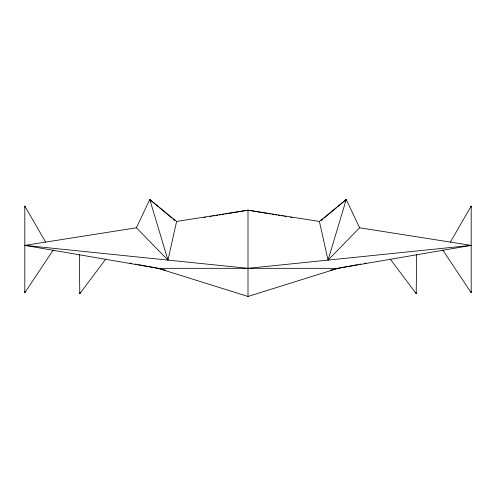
<?xml version="1.0" encoding="UTF-8"?>
<svg xmlns="http://www.w3.org/2000/svg" width="496" height="496" viewBox="0 0 496 496"><rect width="100%" height="100%" fill="white"/><g stroke="black" fill="none" stroke-linecap="round" stroke-linejoin="round"><path stroke-width="0.74" d="M390.414 259.29L416.2 293.719L416.671 254.77M136.4 227.782L167.958 260.096L176.601 221.439L149.767 199.541L136.4 227.782L24.8 245.384L158.1 268.33L165.59 270.196M53.072 250.251L24.8 292.745L25.147 291.239M470.785 207.564L471.2 206.082L471.2 292.745L442.928 250.251M105.586 259.29L79.8 293.719L80.216 292.256M345.445 200.849L346.233 199.541L319.399 221.439L328.042 260.096L346.233 199.541L359.6 227.782L471.2 245.384L337.9 268.33L330.41 270.196M450.356 242.098L471.2 206.082M328.042 260.096L359.6 227.782M321.148 220.559L322.896 219.089M324.068 218.116L336.319 207.849M337.485 206.869L346.233 199.541M138.378 264.628L158.1 268.33L248 296.459L337.9 268.33L357.622 264.628M359.141 264.343L360.66 264.058M364.455 263.345L365.967 263.066M203.949 217.49L205.468 217.236M210.025 216.479L211.544 216.231M213.063 215.977L214.582 215.723M216.101 215.475L217.62 215.221M219.139 214.966L220.658 214.718M222.177 214.464L223.696 214.216M225.215 213.962L248 210.18L319.399 221.439M176.601 221.439L248 210.18L270.785 213.962M471.2 245.384L248 268.33L24.8 245.384M158.1 268.33L337.9 268.33M272.304 214.216L273.823 214.464M275.342 214.718L276.861 214.966M278.38 215.221L279.899 215.475M281.418 215.723L282.937 215.977M284.456 216.231L285.975 216.479M290.532 217.236L292.051 217.49M130.033 263.066L131.545 263.345M135.34 264.058L136.859 264.343M167.958 260.096L149.767 199.541L158.515 206.869M159.681 207.849L171.932 218.116M173.104 219.089L174.852 220.559M149.767 199.541L150.555 200.849M24.8 292.745L24.8 206.082L45.644 242.098M415.784 292.256L416.2 293.719M24.8 206.082L25.215 207.564M470.853 291.239L471.2 292.745M79.329 254.77L79.8 293.719M248 210.18L248 296.459"/></g></svg>
